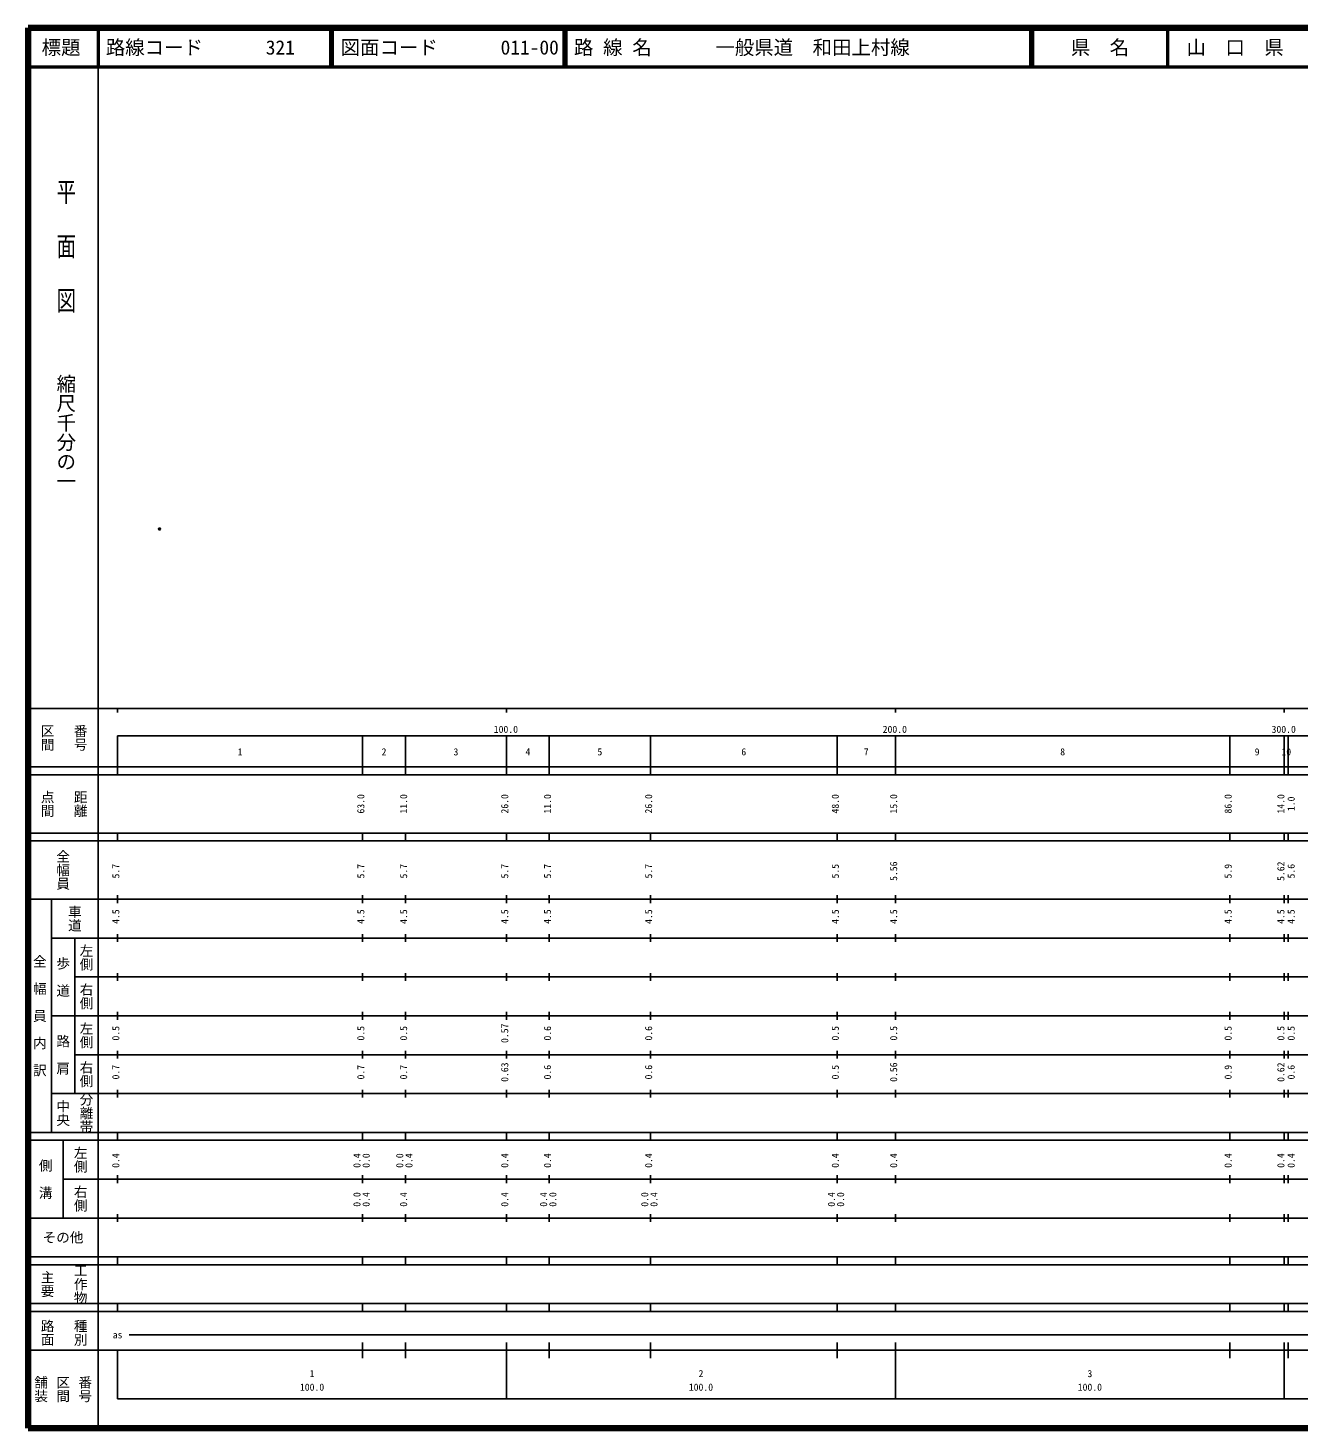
# Model space of a CAD drawing. Units: millimetres on the paper. Extents: x 40 to 680, y 20 to 380.
# Drawn here: x 40 to 366.8, y 20 to 380 of the extents above; entities that cross this region are included whole.
import ezdxf
from ezdxf.enums import TextEntityAlignment as Align

# ---------------------------------------------------------------- set-up
doc = ezdxf.new("R2010")
doc.units = ezdxf.units.MM
doc.header["$PDMODE"] = 32
doc.header["$PDSIZE"] = 0.5
doc.layers.add('M-OTRS', color=6, linetype='Continuous')
doc.layers.add('M-TTL-TXT', color=7, linetype='Continuous')
for name, color, linetype, lineweight in [('M-TTL', 2, 'Continuous', 140), ('M-TTL-BAND', 7, 'Continuous', 25), ('M-TTL-LINE', 7, 'Continuous', 50)]:
    doc.layers.add(name, color=color, linetype=linetype, lineweight=lineweight)
doc.styles.add('@ＭＳ ゴシック', font='')
doc.styles.add('ＭＳ ゴシック', font='')
doc.styles.get('@ＭＳ ゴシック').set_extended_font_data('@MS Gothic')
doc.styles.get('ＭＳ ゴシック').set_extended_font_data('MS Gothic')

msp = doc.modelspace()

# ---------------------------------------------------------------- linework, layer by layer
at = {"layer": 'M-OTRS'}
msp.add_point((73.845, 251.17), dxfattribs=at)
at = {"layer": 'M-TTL'}
for p, q in [((40, 380), (40, 20)), ((680, 380), (40, 380)), ((40, 20), (680, 20))]:
    msp.add_line(p, q, dxfattribs=at)
at = {"layer": 'M-TTL-BAND'}
for p, q in [((58, 370), (58, 20)), ((40, 205), (579, 205)), ((63.035, 205), (63.035, 204)), ((163.035, 205), (163.035, 204)), ((263.035, 205), (263.035, 204)), ((363.035, 205), (363.035, 204)), ((63.035, 198), (63.035, 188)), ((63.035, 198), (579, 198)), ((126.035, 188), (126.035, 198)), ((137.035, 188), (137.035, 198)), ((163.035, 188), (163.035, 198)), ((174.035, 188), (174.035, 198)), ((200.035, 188), (200.035, 198)), ((248.035, 188), (248.035, 198)), ((263.035, 188), (263.035, 198)), ((349.035, 188), (349.035, 198)), ((363.035, 188), (363.035, 198)), ((364.035, 188), (364.035, 198)), ((40, 190), (579, 190)), ((40, 188), (579, 188)), ((40, 173), (579, 173)), ((63.035, 171), (63.035, 173)), ((126.035, 171), (126.035, 173)), ((137.035, 171), (137.035, 173)), ((163.035, 171), (163.035, 173)), ((174.035, 171), (174.035, 173)), ((200.035, 171), (200.035, 173)), ((248.035, 171), (248.035, 173)), ((263.035, 171), (263.035, 173)), ((349.035, 171), (349.035, 173)), ((363.035, 171), (363.035, 173)), ((364.035, 171), (364.035, 173)), ((40, 171), (579, 171)), ((40, 156), (579, 156)), ((46, 96), (46, 156)), ((63.035, 155), (63.035, 157)), ((126.035, 155), (126.035, 157)), ((137.035, 155), (137.035, 157)), ((163.035, 155), (163.035, 157)), ((174.035, 155), (174.035, 157)), ((200.035, 155), (200.035, 157)), ((248.035, 155), (248.035, 157)), ((263.035, 155), (263.035, 157)), ((349.035, 155), (349.035, 157)), ((363.035, 155), (363.035, 157)), ((364.035, 155), (364.035, 157)), ((46, 146), (579, 146)), ((52, 146), (52, 106)), ((63.035, 145), (63.035, 147)), ((126.035, 145), (126.035, 147)), ((137.035, 145), (137.035, 147)), ((163.035, 145), (163.035, 147)), ((174.035, 145), (174.035, 147)), ((200.035, 145), (200.035, 147)), ((248.035, 145), (248.035, 147)), ((263.035, 145), (263.035, 147)), ((349.035, 145), (349.035, 147)), ((363.035, 145), (363.035, 147)), ((364.035, 145), (364.035, 147)), ((63.035, 135), (63.035, 137)), ((126.035, 135), (126.035, 137)), ((137.035, 135), (137.035, 137)), ((163.035, 135), (163.035, 137)), ((174.035, 135), (174.035, 137)), ((200.035, 135), (200.035, 137)), ((248.035, 135), (248.035, 137)), ((263.035, 135), (263.035, 137)), ((349.035, 135), (349.035, 137)), ((363.035, 135), (363.035, 137)), ((364.035, 135), (364.035, 137)), ((52, 136), (579, 136)), ((46, 126), (579, 126)), ((63.035, 125), (63.035, 127)), ((126.035, 125), (126.035, 127)), ((137.035, 125), (137.035, 127)), ((163.035, 125), (163.035, 127)), ((174.035, 125), (174.035, 127)), ((200.035, 125), (200.035, 127)), ((248.035, 125), (248.035, 127)), ((263.035, 125), (263.035, 127)), ((349.035, 125), (349.035, 127)), ((363.035, 125), (363.035, 127)), ((364.035, 125), (364.035, 127)), ((52, 116), (579, 116)), ((63.035, 115), (63.035, 117)), ((126.035, 115), (126.035, 117)), ((137.035, 115), (137.035, 117)), ((163.035, 115), (163.035, 117)), ((174.035, 115), (174.035, 117)), ((200.035, 115), (200.035, 117)), ((248.035, 115), (248.035, 117)), ((263.035, 115), (263.035, 117)), ((349.035, 115), (349.035, 117)), ((363.035, 115), (363.035, 117)), ((364.035, 115), (364.035, 117)), ((46, 106), (579, 106)), ((63.035, 105), (63.035, 107)), ((126.035, 105), (126.035, 107)), ((137.035, 105), (137.035, 107)), ((163.035, 105), (163.035, 107)), ((174.035, 105), (174.035, 107)), ((200.035, 105), (200.035, 107)), ((248.035, 105), (248.035, 107)), ((263.035, 105), (263.035, 107)), ((349.035, 105), (349.035, 107)), ((363.035, 105), (363.035, 107)), ((364.035, 105), (364.035, 107)), ((40, 96), (579, 96)), ((40, 94), (579, 94)), ((49, 94), (49, 74)), ((63.035, 94), (63.035, 96)), ((126.035, 94), (126.035, 96)), ((137.035, 94), (137.035, 96)), ((163.035, 94), (163.035, 96)), ((174.035, 94), (174.035, 96)), ((200.035, 94), (200.035, 96)), ((248.035, 94), (248.035, 96)), ((263.035, 94), (263.035, 96)), ((349.035, 94), (349.035, 96)), ((363.035, 94), (363.035, 96)), ((364.035, 94), (364.035, 96)), ((49, 84), (579, 84)), ((63.035, 83), (63.035, 85)), ((126.035, 83), (126.035, 85)), ((137.035, 83), (137.035, 85)), ((163.035, 83), (163.035, 85)), ((174.035, 83), (174.035, 85)), ((200.035, 83), (200.035, 85)), ((248.035, 83), (248.035, 85)), ((263.035, 83), (263.035, 85)), ((349.035, 83), (349.035, 85)), ((363.035, 83), (363.035, 85)), ((364.035, 83), (364.035, 85)), ((40, 74), (579, 74)), ((63.035, 73), (63.035, 75)), ((126.035, 73), (126.035, 75)), ((137.035, 73), (137.035, 75)), ((163.035, 73), (163.035, 75)), ((174.035, 73), (174.035, 75)), ((200.035, 73), (200.035, 75)), ((248.035, 73), (248.035, 75)), ((263.035, 73), (263.035, 75)), ((349.035, 73), (349.035, 75)), ((363.035, 73), (363.035, 75)), ((364.035, 73), (364.035, 75)), ((40, 64), (579, 64)), ((40, 62), (579, 62)), ((63.035, 62), (63.035, 64)), ((126.035, 62), (126.035, 64)), ((137.035, 62), (137.035, 64)), ((163.035, 62), (163.035, 64)), ((174.035, 62), (174.035, 64)), ((200.035, 62), (200.035, 64)), ((248.035, 62), (248.035, 64)), ((263.035, 62), (263.035, 64)), ((349.035, 62), (349.035, 64)), ((363.035, 62), (363.035, 64)), ((364.035, 62), (364.035, 64)), ((40, 52), (579, 52)), ((63.035, 50), (63.035, 52)), ((126.035, 50), (126.035, 52)), ((137.035, 50), (137.035, 52)), ((163.035, 50), (163.035, 52)), ((174.035, 50), (174.035, 52)), ((200.035, 50), (200.035, 52)), ((248.035, 50), (248.035, 52)), ((263.035, 50), (263.035, 52)), ((349.035, 50), (349.035, 52)), ((363.035, 50), (363.035, 52)), ((364.035, 50), (364.035, 52)), ((40, 50), (579, 50)), ((66.035, 44), (570.035, 44)), ((40, 40), (579, 40)), ((63.035, 40), (63.035, 27.5)), ((126.035, 38), (126.035, 42)), ((137.035, 38), (137.035, 42)), ((163.035, 27.5), (163.035, 42)), ((174.035, 38), (174.035, 42)), ((200.035, 38), (200.035, 42)), ((248.035, 38), (248.035, 42)), ((263.035, 27.5), (263.035, 42)), ((349.035, 38), (349.035, 42)), ((363.035, 27.5), (363.035, 42)), ((364.035, 38), (364.035, 42)), ((63.035, 27.5), (579, 27.5))]:
    msp.add_line(p, q, dxfattribs=at)
at = {"layer": 'M-TTL-LINE'}
for p, q in [((58, 380), (58, 370)), ((117.75, 380), (117.75, 370)), ((118.25, 380), (118.25, 370)), ((177.75, 380), (177.75, 370)), ((178.25, 380), (178.25, 370)), ((297.75, 380), (297.75, 370)), ((298.25, 380), (298.25, 370)), ((333, 380), (333, 370)), ((40, 370), (680, 370))]:
    msp.add_line(p, q, dxfattribs=at)

# ---------------------------------------------------------------- texts
at = {"layer": 'M-TTL-BAND', "style": '@ＭＳ ゴシック', "width": 1.4}
msp.add_text('平  面  図', height=3.666, rotation=270, dxfattribs=at).set_placement((49.777, 306.475), align=Align.MIDDLE_RIGHT)
at = {"layer": 'M-TTL-BAND', "style": '@ＭＳ ゴシック'}
msp.add_text('縮尺千分の一', height=3.666, rotation=270, dxfattribs=at).set_placement((49.777, 261.03), align=Align.MIDDLE_RIGHT)
for s, p in [('区間', (45, 197.5)), ('番号', (53.5, 197.5)), ('点間', (45, 180.5)), ('距離', (53.5, 180.5)), ('全幅員', (49, 163.5)), ('車道', (52, 151)), ('左側', (55, 141)), ('全\u3000幅\u3000員\u3000内\u3000訳', (43, 126)), ('歩\u3000道', (49, 136)), ('右側', (55, 131)), ('左側', (55, 121)), ('路\u3000肩', (49, 116)), ('右側', (55, 111)), ('分離帯', (55, 101)), ('中央', (49, 101)), ('左側', (53.5, 89)), ('側\u3000溝', (44.5, 84)), ('右側', (53.5, 79)), ('工作物', (53.5, 57)), ('主要', (45, 57)), ('路面', (45, 44.5)), ('種別', (53.5, 44.5)), ('舗装', (43.333, 30)), ('区間', (49, 30)), ('番号', (54.667, 30))]:
    msp.add_text(s, height=2.566, rotation=270, dxfattribs=at).set_placement(p, align=Align.MIDDLE_CENTER)
at = {"layer": 'M-TTL-BAND', "style": 'ＭＳ ゴシック'}
for s, p in [('100.0', (162.88, 198.195)), ('200.0', (262.88, 198.195)), ('300.0', (362.88, 198.195)), ('1', (94.535, 192.405)), ('2', (131.535, 192.405)), ('3', (150.035, 192.405)), ('4', (168.535, 192.405)), ('5', (187.035, 192.405)), ('6', (224.035, 192.405)), ('7', (255.535, 192.405)), ('8', (306.035, 192.405)), ('9', (356.035, 192.405)), ('10', (363.535, 192.405)), ('as', (63.035, 42.5)), ('1', (113.035, 32.523)), ('2', (213.035, 32.523)), ('3', (313.035, 32.523)), ('100.0', (113.035, 29.033)), ('100.0', (213.035, 29.033)), ('100.0', (313.035, 29.033))]:
    msp.add_text(s, height=1.833, dxfattribs=at).set_placement(p, align=Align.BOTTOM_CENTER)
for s, p in [('63.0', (127.035, 180.5)), ('11.0', (138.035, 180.5)), ('26.0', (164.035, 180.5)), ('11.0', (175.035, 180.5)), ('26.0', (201.035, 180.5)), ('48.0', (249.035, 180.5)), ('15.0', (264.035, 180.5)), ('86.0', (350.035, 180.5)), ('14.0', (363.608, 180.5)), ('1.0', (366.251, 180.5)), ('5.7', (64.035, 163.174)), ('5.7', (127.035, 163.174)), ('5.7', (138.035, 163.174)), ('5.7', (164.035, 163.174)), ('5.7', (175.035, 163.174)), ('5.7', (201.035, 163.174)), ('5.5', (249.035, 163.174)), ('5.56', (264.035, 163.174)), ('5.9', (350.035, 163.174)), ('5.62', (363.608, 163.174)), ('5.6', (366.251, 163.174)), ('4.5', (64.035, 151.5)), ('4.5', (127.035, 151.5)), ('4.5', (138.035, 151.5)), ('4.5', (164.035, 151.5)), ('4.5', (175.035, 151.5)), ('4.5', (201.035, 151.5)), ('4.5', (249.035, 151.5)), ('4.5', (264.035, 151.5)), ('4.5', (350.035, 151.5)), ('4.5', (363.608, 151.5)), ('4.5', (366.251, 151.5)), ('0.5', (64.035, 121.5)), ('0.5', (127.035, 121.5)), ('0.5', (138.035, 121.5)), ('0.57', (164.035, 121.5)), ('0.6', (175.035, 121.5)), ('0.6', (201.035, 121.5)), ('0.5', (249.035, 121.5)), ('0.5', (264.035, 121.5)), ('0.5', (350.035, 121.5)), ('0.5', (363.608, 121.5)), ('0.5', (366.251, 121.5)), ('0.7', (64.035, 111.5)), ('0.7', (127.035, 111.5)), ('0.7', (138.035, 111.5)), ('0.63', (164.035, 111.5)), ('0.6', (175.035, 111.5)), ('0.6', (201.035, 111.5)), ('0.5', (249.035, 111.5)), ('0.56', (264.035, 111.5)), ('0.9', (350.035, 111.5)), ('0.62', (363.608, 111.5)), ('0.6', (366.251, 111.5)), ('0.4', (64.035, 88.764)), ('0.4', (126.035, 88.764)), ('0.0', (128.405, 88.764)), ('0.0', (137.035, 88.764)), ('0.4', (139.405, 88.764)), ('0.4', (164.035, 88.764)), ('0.4', (175.035, 88.764)), ('0.4', (201.035, 88.764)), ('0.4', (249.035, 88.764)), ('0.4', (264.035, 88.764)), ('0.4', (350.035, 88.764)), ('0.4', (363.608, 88.764)), ('0.4', (366.251, 88.764)), ('0.0', (126.035, 78.764)), ('0.4', (128.405, 78.764)), ('0.4', (138.035, 78.764)), ('0.4', (164.035, 78.764)), ('0.4', (174.035, 78.764)), ('0.0', (176.405, 78.764)), ('0.0', (200.035, 78.764)), ('0.4', (202.405, 78.764)), ('0.4', (248.035, 78.764)), ('0.0', (250.405, 78.764))]:
    msp.add_text(s, height=1.833, rotation=90, dxfattribs=at).set_placement(p, align=Align.BOTTOM_CENTER)
msp.add_text('その他', height=2.566, dxfattribs=at).set_placement((49, 69), align=Align.MIDDLE_CENTER)
at = {"layer": 'M-TTL-TXT', "style": 'ＭＳ ゴシック'}
for s, p in [('標題', (48.5, 375)), ('県\u3000名', (315.625, 375)), ('山\u3000口\u3000県', (350.375, 375))]:
    msp.add_text(s, height=3.666, dxfattribs=at).set_placement(p, align=Align.MIDDLE_CENTER)
for s, p in [('路線コード', (60, 375)), ('321', (101.142, 375)), ('図面コード', (120.38, 375)), ('011-00', (161.521, 375)), ('路 線 名', (180.38, 375)), ('一般県道\u3000和田上村線', (216.734, 375))]:
    msp.add_text(s, height=3.666, dxfattribs=at).set_placement(p, align=Align.MIDDLE_LEFT)

doc.saveas('drawing.dxf')
